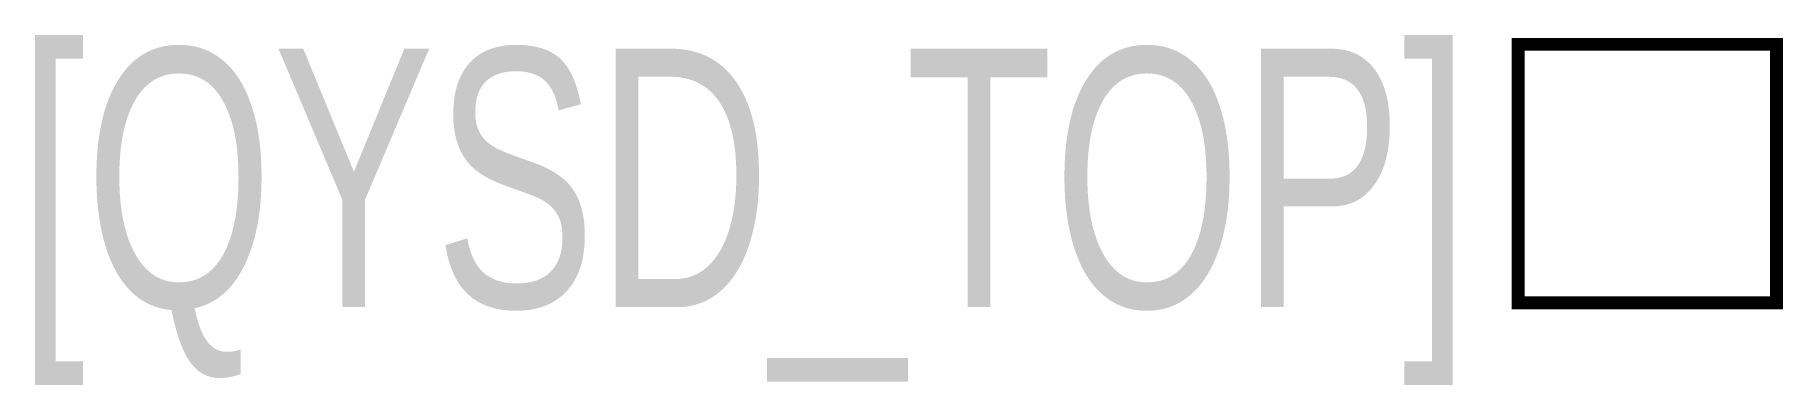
# Model space of a CAD drawing. Extents: x -11.6 to 1.9, y -0.5 to 2.2.
import ezdxf
from ezdxf.enums import TextEntityAlignment as Align

# ---------------------------------------------------------------- set-up
doc = ezdxf.new("R2010")
doc.units = 0
doc.header["$MEASUREMENT"] = 0
doc.layers.get('0').update_dxf_attribs({"linetype": 'CONTINUOUS'})
doc.styles.add('LZ_FONTS_FS', font='hxm.ttf', dxfattribs={"width": 0.7})

msp = doc.modelspace()

# ---------------------------------------------------------------- linework, layer by layer
at = {"color": 7, "const_width": 0.1}
msp.add_lwpolyline([(-0.151, 2.107), (1.849, 2.107), (1.849, 0.107), (-0.151, 0.107)], close=True, dxfattribs=at)

# ---------------------------------------------------------------- texts
at = {"style": 'LZ_FONTS_FS', "width": 0.7}
msp.add_text('[QYSD_TOP]', height=2, dxfattribs=at).set_placement((-0.525, 0.073), align=Align.RIGHT)

doc.saveas('drawing.dxf')
